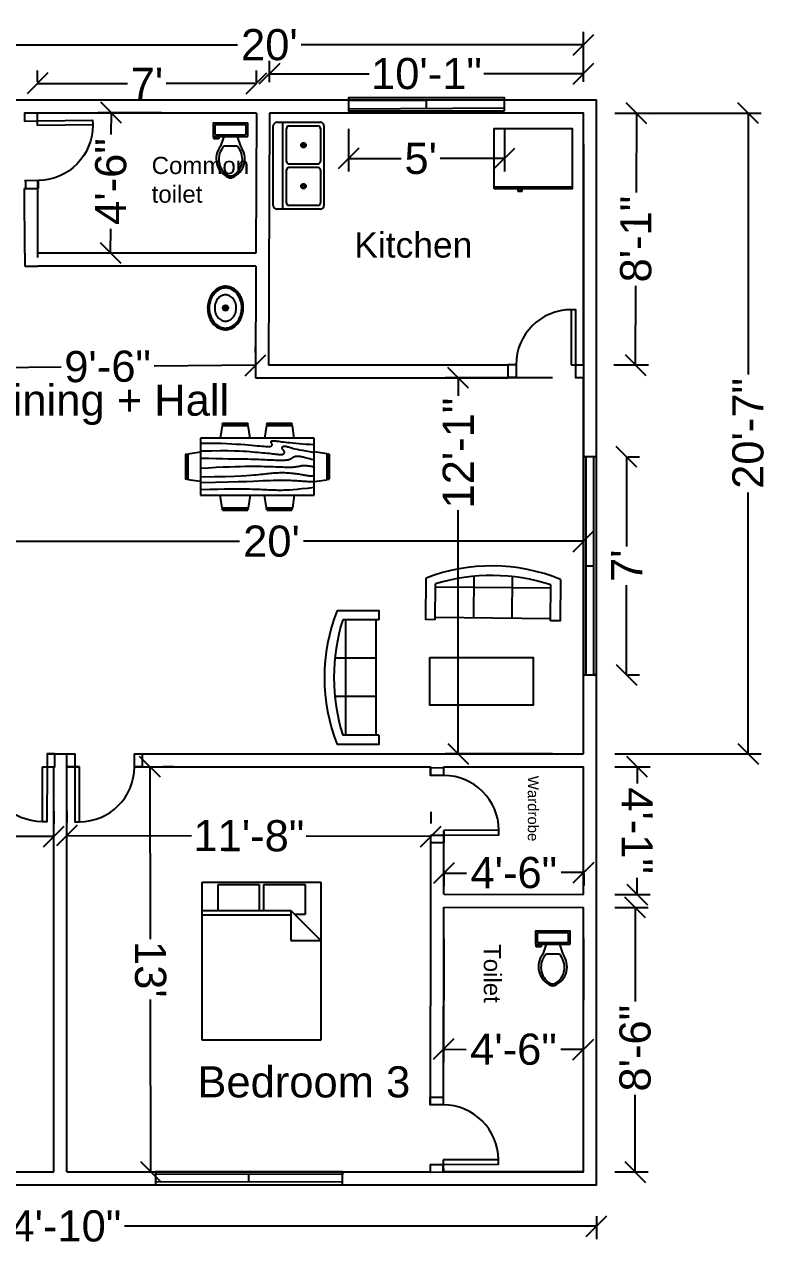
# Model space of a CAD drawing. Header units: feet. Extents: x -2053 to 334, y 11 to 716.
# Drawn here: x -1465 to -1178.4, y 212.5 to 683.4 of the extents above; entities that cross this region are included whole.
import ezdxf

# ---------------------------------------------------------------- set-up
doc = ezdxf.new("R2010")
doc.units = ezdxf.units.FT
doc.header["$MEASUREMENT"] = 0
for name, color, linetype in [('block', 30, 'Continuous'), ('dim', 142, 'Continuous'), ('Door', 52, 'Continuous'), ('switch', 201, 'Continuous'), ('text', 7, 'Continuous'), ('windw', 50, 'Continuous')]:
    doc.layers.add(name, color=color, linetype=linetype)
doc.styles.get("Standard").update_dxf_attribs({"font": 'arial.ttf'})
doc.dimstyles.get("Standard").update_dxf_attribs({"dimtxt": 12, "dimasz": 8, "dimexe": 5, "dimexo": 12, "dimgap": 2, "dimtad": 0, "dimdec": 0, "dimzin": 0, "dimdsep": 46, "dimlunit": 4, "dimtxsty": 'Standard', "dimblk": 'OBLIQUE', "dimcen": 0.09, "dimadec": 0, "dimazin": 0, "dimtfac": 1, "dimtdec": 0, "dimtofl": 0, "dimtmove": 0, "dimatfit": 3, "dimldrblk": 'OBLIQUE', "dimfxl": 1, "dimtolj": 1, "dimtzin": 0, "dimarcsym": 1})

# ---------------------------------------------------------------- blocks, each defined once
blk = doc.blocks.new('w1')
at = {"layer": 'windw'}
for p, q in [((-1.42, -42), (-1.51, 42)), ((1.49, -42), (1.44, 42)), ((-1.46, 0), (1.46, 0)), ((2.53, -42), (1.49, -42))]:
    blk.add_line(p, q, dxfattribs=at)
blk.add_lwpolyline([(-2.47, -42), (2.53, -42), (2.53, 42), (-2.47, 42)], close=True, dxfattribs=at)
blk = doc.blocks.new('w2')
at = {"layer": 'windw'}
for p, q in [((-2.93, -36), (-2.99, 36)), ((-0.1, -36), (0.1, 36)), ((-2.96, 0), (0, 0)), ((-4.01, -36), (-2.93, -36)), ((0.99, -36), (-0.1, -36))]:
    blk.add_line(p, q, dxfattribs=at)
blk.add_lwpolyline([(-4.01, -36), (0.99, -36), (0.99, 36), (-4.01, 36)], close=True, dxfattribs=at)
blk = doc.blocks.new('aw')
at = {"layer": 'windw'}
for p, q in [((-3.15, -30), (-3.44, 30)), ((0.91, 30), (-0.09, 30)), ((-0.09, 30), (0.09, -30)), ((-3.29, 0), (0, 0)), ((-4.09, -30), (-3.15, -30))]:
    blk.add_line(p, q, dxfattribs=at)
blk.add_lwpolyline([(-4.09, -30), (0.91, -30), (0.91, 30), (-4.09, 30)], close=True, dxfattribs=at)
blk = doc.blocks.new('Sink-double - 36 in top')
for p, q in [((-18, -4), (18, -4)), ((-0.75, -18.5), (-0.75, -6.5)), ((0.75, -6.5), (0.75, -18.5))]:
    blk.add_line(p, q)
for points in [[(-16.5, 0), (16.5, 0)], [(-18, -19.5), (-18, -1.5)], [(18, -1.5), (18, -19.5)], [(-16.5, -18.5), (-16.5, -6.5)], [(-15.5, -5.5), (-1.75, -5.5)], [(1.75, -5.5), (15.5, -5.5)], [(16.5, -6.5), (16.5, -18.5)], [(-1.75, -19.5), (-15.5, -19.5)], [(15.5, -19.5), (1.75, -19.5)], [(16.5, -21), (-16.5, -21)]]:
    blk.add_lwpolyline(points)
for centre, radius in [((-8.5, -12.5), 1), ((-8.5, -12.5), 0.5), ((8.5, -12.5), 1), ((8.5, -12.5), 0.5)]:
    blk.add_circle(centre, radius)
for centre, radius, start, end in [((-16.5, -1.5), 1.5, 90, 180), ((16.5, -1.5), 1.5, 0, 90), ((-15.5, -6.5), 1, 90, 180), ((-1.75, -6.5), 1, 0, 90), ((1.75, -6.5), 1, 90, 180), ((15.5, -6.5), 1, 0, 90), ((-16.5, -19.5), 1.5, 180, 270), ((-15.5, -18.5), 1, 180, 270), ((-1.75, -18.5), 1, 270, 0), ((1.75, -18.5), 1, 180, 270), ((15.5, -18.5), 1, 270, 0), ((16.5, -19.5), 1.5, 270, 0)]:
    blk.add_arc(centre, radius, start, end)
blk = doc.blocks.new('Refrigerator-2 door - 36 in top')
for p, q in [((0, -26.999999), (36, -26.999999)), ((11, -27.999999), (11, -28.999999)), ((12, -26.999999), (12, -28.999999)), ((13, -28.999999), (13, -27.999999)), ((11, -28.999999), (13, -28.999999))]:
    blk.add_line(p, q)
blk.add_lwpolyline([(0, -27.999999), (0, 0), (36, 0), (36, -27.999999)], close=True)
blk = doc.blocks.new('Toilet - top')
for p, q in [((9.5, -6), (9.5, -2)), ((-10, -8.5), (-8, -8.5)), ((-10, -9.5), (-10, -8.5)), ((-7, -9.5), (-10, -9.5)), ((-8, -8.5), (-8, -8)), ((-7, -8), (-7, -9.5)), ((-4, -8), (-6, -14)), ((4, -14), (-4, -14)), ((4, -8), (6, -14))]:
    blk.add_line(p, q)
blk.add_lwpolyline([(10.5, -8), (10.5, 0), (-10.5, 0), (-10.5, -8)], close=True)
for points in [[(-9.5, -2), (-9.5, -6)], [(8.5, -1), (-8.5, -1)], [(-8.5, -7), (8.5, -7)]]:
    blk.add_lwpolyline(points)
for centre, radius, start, end in [((-8.62, -1.88), 0.884, 81.8699, 188.1301), ((-8.62, -6.12), 0.884, 171.8699, 278.1301), ((8.62, -1.88), 0.884, 351.8699, 98.1301), ((8.62, -6.12), 0.884, 261.8699, 8.1301), ((3.52, -21.58), 12.17, 141.46911, 247.97143), ((4.2, -21.82), 11.33, 136.36773, 238.94682), ((-3.52, -21.58), 12.17, 292.02843, 38.53071), ((-4.2, -21.82), 11.33, 301.05301, 43.63209), ((0, -27.88), 4, 245.73182, 294.26817), ((0, -29), 4, 254.86053, 285.13947)]:
    blk.add_arc(centre, radius, start, end)
blk = doc.blocks.new('Bed - Queen')
at = {"linetype": 'Continuous'}
for p, q in [((0, -80.00003), (0, 0)), ((0, 0), (59.99999, 0)), ((59.99999, 0), (59.99999, -80.00003)), ((7.99999, -1.2), (28.79998, -1.2)), ((7.99999, -14.4), (7.99999, -1.2)), ((28.79998, -1.2), (28.79998, -14.4)), ((31.19999, -1.2), (51.99999, -1.2)), ((31.19999, -14.4), (31.19999, -1.2)), ((51.99999, -1.2), (51.99999, -16.4)), ((0, -14.4), (44.8, -14.4)), ((44.8, -16.8), (0, -16.8)), ((59.99999, -29.6), (44.8, -14.4)), ((44.8, -14.4), (44.8, -29.6)), ((51.99999, -16.4), (46.79936, -16.4)), ((44.8, -29.6), (59.99999, -29.6)), ((59.99999, -80.00003), (0, -80.00003))]:
    blk.add_line(p, q, dxfattribs=at)
blk = doc.blocks.new('Dining Set - 36 x 72 in.')
at = {"linetype": 'Continuous'}
for p, q in [((-22.2343, 26.00059), (-23.4847, 17.99762)), ((-22.2304, 26), (-5.7608, 26)), ((-22, 27.5), (-22.1562, 26.50042)), ((-5.8416, 26.5), (-22.1534, 26.5)), ((-22, 27.5), (-6, 27.5)), ((-5.8437, 26.49966), (-6, 27.5)), ((-4.5152, 17.99762), (-5.7655, 25.99926)), ((5.7657, 26.00059), (4.5153, 17.99762)), ((5.7696, 26), (22.2392, 26)), ((6, 27.5), (5.8438, 26.50042)), ((22.1584, 26.5), (5.8466, 26.5)), ((6, 27.5), (22, 27.5)), ((22.1563, 26.49966), (22, 27.5)), ((23.4848, 17.99762), (22.2345, 25.99926)), ((36, 18), (-36, 18)), ((-36, 18), (-36, -18)), ((36, -18), (36, 18)), ((-45.5, 8), (-44.5004, 8.15617)), ((-45.5, 8), (-45.5, -8)), ((-44.5, -8.15843), (-44.5, 8.15338)), ((-44.0006, 8.23428), (-35.9976, 9.48474)), ((-44, 8.23041), (-44, -8.23915)), ((44.0006, 8.23428), (35.9976, 9.48474)), ((44, 8.23041), (44, -8.23915)), ((44.5, -8.15843), (44.5, 8.15338)), ((45.5, 8), (44.5005, 8.15617)), ((45.5, 8), (45.5, -8)), ((-44.4997, -8.15631), (-45.5, -8)), ((-35.9976, -9.48476), (-43.9993, -8.2345)), ((35.9976, -9.48476), (43.9993, -8.2345)), ((44.4997, -8.15631), (45.5, -8)), ((-36, -18), (36, -18)), ((-22.2343, -26.0006), (-23.4847, -17.99762)), ((-4.5152, -17.99762), (-5.7655, -25.99928)), ((5.7657, -26.0006), (4.5153, -17.99762)), ((23.4848, -17.99762), (22.2345, -25.99928)), ((-22.2304, -26), (-5.7608, -26)), ((-22, -27.5), (-22.1562, -26.50044)), ((-5.8416, -26.5), (-22.1534, -26.5)), ((-22, -27.5), (-6, -27.5)), ((-5.8437, -26.49967), (-6, -27.5)), ((5.7696, -26), (22.2392, -26)), ((6, -27.5), (5.8438, -26.50044)), ((22.1584, -26.5), (5.8466, -26.5)), ((6, -27.5), (22, -27.5)), ((22.1563, -26.49967), (22, -27.5))]:
    blk.add_line(p, q, dxfattribs=at)
for points in [[(-36, 15), (-31.1772, 14.97754), (-26.8079, 14.91406), (-22.8538, 14.81543), (-19.276, 14.6875), (-16.0362, 14.53613), (-13.0957, 14.36718), (-10.4159, 14.18652), (-7.9583, 14), (-5.6904, 13.81315), (-3.6035, 13.63021), (-1.6954, 13.45508), (0.0365, 13.29166), (1.5945, 13.14388), (2.9811, 13.01562), (4.1988, 12.9108), (5.25, 12.83333), (6.1393, 12.78613), (6.8802, 12.76823), (7.4883, 12.77767), (7.9792, 12.8125), (8.3685, 12.87077), (8.6719, 12.95052), (8.9049, 13.0498), (9.0833, 13.16666), (9.2205, 13.29899), (9.3216, 13.44401), (9.3895, 13.59879), (9.4271, 13.76041), (9.4373, 13.92594), (9.4232, 14.09245), (9.3875, 14.257), (9.3333, 14.41666), (9.2638, 14.56917), (9.1836, 14.71484), (9.0975, 14.85465), (9.0104, 14.98958), (8.9272, 15.1206), (8.8529, 15.2487), (8.7922, 15.37483), (8.75, 15.5), (8.7305, 15.62467), (8.7344, 15.74739), (8.7617, 15.86621), (8.8125, 15.97916), (8.8867, 16.08431), (8.9844, 16.17968), (9.1055, 16.26334), (9.25, 16.33333), (9.4189, 16.38802), (9.6172, 16.42708), (9.8506, 16.45052), (10.125, 16.45833), (10.4463, 16.45052), (10.8203, 16.42708), (11.2529, 16.38802), (11.75, 16.33333), (12.3184, 16.26318), (12.9694, 16.17838), (13.7151, 16.07991), (14.5677, 15.96875), (15.5395, 15.84586), (16.6426, 15.71224), (17.8893, 15.56884), (19.2917, 15.41666), (20.859, 15.25667), (22.5879, 15.08984), (24.4721, 14.91715), (26.5052, 14.73958), (28.6809, 14.5581), (30.9929, 14.3737), (33.4347, 14.18733), (36, 14)], [(-36, 10), (-28.9766, 10.14274), (-23.1725, 10.20442), (-18.4241, 10.19775), (-14.5677, 10.13541), (-11.4399, 10.03011), (-8.877, 9.89453), (-6.7154, 9.74137), (-4.7917, 9.58333), (-2.9698, 9.43082), (-1.2246, 9.28515), (0.4415, 9.14534), (2.026, 9.01041), (3.5266, 8.87939), (4.9408, 8.7513), (6.266, 8.62516), (7.5, 8.5), (8.6411, 8.37549), (9.6914, 8.2539), (10.6538, 8.13818), (11.5312, 8.03125), (12.3267, 7.93603), (13.043, 7.85547), (13.6831, 7.79248), (14.25, 7.75), (14.7471, 7.7303), (15.1797, 7.73307), (15.5537, 7.75732), (15.875, 7.80208), (16.1494, 7.86637), (16.3828, 7.94922), (16.5811, 8.04964), (16.75, 8.16666), (16.8944, 8.29915), (17.0143, 8.44531), (17.1089, 8.60319), (17.1771, 8.77083), (17.218, 8.94629), (17.2305, 9.1276), (17.2137, 9.31282), (17.1667, 9.5), (17.0895, 9.6875), (16.987, 9.875), (16.8649, 10.0625), (16.7292, 10.25), (16.5856, 10.4375), (16.4401, 10.625), (16.2985, 10.8125), (16.1667, 11), (16.05, 11.18733), (15.9518, 11.3737), (15.8752, 11.5581), (15.8229, 11.73958), (15.798, 11.91715), (15.8034, 12.08984), (15.842, 12.25667), (15.9167, 12.41666), (16.0295, 12.56836), (16.1784, 12.70833), (16.3605, 12.83268), (16.5729, 12.9375), (16.8127, 13.01888), (17.0768, 13.07291), (17.3625, 13.0957), (17.6667, 13.08333), (17.9894, 13.03312), (18.3418, 12.94726), (18.7382, 12.82918), (19.1927, 12.68229), (19.7195, 12.51001), (20.3327, 12.31575), (21.0465, 12.10294), (21.875, 11.875), (22.8357, 11.63354), (23.959, 11.37304), (25.2786, 11.08618), (26.8282, 10.76562), (28.6414, 10.40405), (30.752, 9.99414), (33.1936, 9.52856), (36, 9)], [(-36, 5.5), (-30.7157, 5.3348), (-26.069, 5.20963), (-21.9946, 5.11767), (-18.4271, 5.05208), (-15.3009, 5.00602), (-12.5508, 4.97265), (-10.1112, 4.94515), (-7.9167, 4.91666), (-5.909, 4.88167), (-4.0586, 4.83984), (-2.3429, 4.79215), (-0.7396, 4.73958), (0.7739, 4.6831), (2.22, 4.6237), (3.6213, 4.56233), (5, 4.5), (6.373, 4.43782), (7.7344, 4.3776), (9.0723, 4.32129), (10.375, 4.27083), (11.6309, 4.22819), (12.8281, 4.19531), (13.9551, 4.17415), (15, 4.16666), (15.954, 4.17448), (16.819, 4.19791), (17.6001, 4.23698), (18.3021, 4.29166), (18.9299, 4.36198), (19.4883, 4.44791), (19.9823, 4.54948), (20.4167, 4.66666), (20.7969, 4.79899), (21.1302, 4.94401), (21.4245, 5.09879), (21.6875, 5.26041), (21.9271, 5.42594), (22.1511, 5.59245), (22.3672, 5.757), (22.5834, 5.91666), (22.8065, 6.06868), (23.0404, 6.21093), (23.2879, 6.34147), (23.5521, 6.45833), (23.8358, 6.55957), (24.142, 6.64323), (24.4735, 6.70735), (24.8334, 6.75), (25.2235, 6.76969), (25.642, 6.76692), (26.0858, 6.74267), (26.5521, 6.69791), (27.0379, 6.63362), (27.5404, 6.55078), (28.0565, 6.45036), (28.5834, 6.33333), (29.1242, 6.19987), (29.7071, 6.04687), (30.3661, 5.87044), (31.1354, 5.66666), (32.0493, 5.43164), (33.142, 5.16146), (34.4475, 4.85221), (36, 4.5)], [(-36, -1), (-30.7915, -0.6591), (-26.0195, -0.38216), (-21.6519, -0.16284), (-17.6563, 0.00521), (-14.0005, 0.12833), (-10.6523, 0.21289), (-7.5796, 0.26522), (-4.75, 0.29166), (-2.134, 0.29793), (0.2878, 0.28711), (2.5317, 0.26163), (4.6146, 0.22396), (6.5529, 0.17651), (8.3633, 0.12174), (10.0623, 0.06209), (11.6667, 0), (13.1899, -0.06201), (14.6341, -0.1211), (15.9982, -0.17432), (17.2813, -0.21875), (18.4823, -0.25147), (19.6003, -0.26953), (20.6343, -0.27002), (21.5834, -0.25), (22.4481, -0.20768), (23.2357, -0.14584), (23.9549, -0.06836), (24.6146, 0.02083), (25.2235, 0.11784), (25.7904, 0.21875), (26.3241, 0.31966), (26.8334, 0.41666), (27.3265, 0.50618), (27.8099, 0.58593), (28.2894, 0.65397), (28.7709, 0.70833), (29.2601, 0.74707), (29.763, 0.76823), (30.2855, 0.76985), (30.8334, 0.75), (31.4088, 0.70784), (31.9994, 0.64713), (32.589, 0.57275), (33.1615, 0.48958), (33.7008, 0.4025), (34.1908, 0.3164), (34.6153, 0.23616), (34.9584, 0.16666), (35.2099, 0.11165), (35.3848, 0.07031), (35.504, 0.04069), (35.5886, 0.02083), (35.6594, 0.00879), (35.7377, 0.0026), (35.8442, 0.00032), (36, 0)], [(-36, -6.5), (-27.1843, -6.31267), (-20.084, -6.1263), (-14.469, -5.9419), (-10.1094, -5.76042), (-6.7752, -5.58285), (-4.2363, -5.41016), (-2.2629, -5.24333), (-0.625, -5.08334), (0.8708, -4.93099), (2.2715, -4.78646), (3.5872, -4.64974), (4.8281, -4.52084), (6.0046, -4.39974), (7.127, -4.28646), (8.2053, -4.18099), (9.25, -4.08334), (10.2705, -3.99382), (11.2734, -3.91407), (12.2647, -3.84603), (13.25, -3.79167), (14.2354, -3.75293), (15.2266, -3.73177), (16.2295, -3.73015), (17.25, -3.75), (18.2912, -3.79248), (19.3451, -3.85547), (20.4009, -3.93604), (21.4479, -4.03125), (22.4754, -4.13819), (23.4727, -4.25391), (24.4289, -4.37549), (25.3334, -4.5), (26.1785, -4.62492), (26.9694, -4.74935), (27.7145, -4.87281), (28.4219, -4.99479), (29.1, -5.11483), (29.7572, -5.23242), (30.4016, -5.34709), (31.0417, -5.45834), (31.6837, -5.56437), (32.3262, -5.65821), (32.9658, -5.73153), (33.599, -5.77604), (34.2224, -5.78345), (34.8327, -5.74545), (35.4264, -5.65373), (36, -5.5)], [(-36, -10), (-26.4022, -9.81299), (-18.4675, -9.62891), (-11.9839, -9.45069), (-6.7396, -9.28125), (-2.5226, -9.12354), (0.8789, -8.98047), (3.6769, -8.85498), (6.0833, -8.75), (8.2767, -8.66765), (10.3021, -8.60677), (12.1712, -8.56543), (13.8958, -8.54167), (15.4876, -8.53353), (16.9583, -8.53907), (18.3197, -8.55632), (19.5834, -8.58334), (20.7616, -8.61841), (21.8685, -8.66081), (22.9188, -8.71004), (23.9271, -8.76563), (24.9081, -8.82707), (25.8763, -8.89388), (26.8465, -8.96558), (27.8334, -9.04167), (28.8474, -9.12118), (29.8828, -9.20117), (30.93, -9.27824), (31.9792, -9.34896), (33.0205, -9.40991), (34.0443, -9.45768), (35.0407, -9.48885), (36, -9.5)], [(-36, -14.5), (-30.0881, -14.33513), (-25.0332, -14.21224), (-20.7312, -14.12647), (-17.0781, -14.07292), (-13.97, -14.04671), (-11.3027, -14.04297), (-8.9724, -14.05681), (-6.875, -14.08334), (-4.9224, -14.11833), (-3.0905, -14.16016), (-1.3709, -14.20785), (0.2448, -14.26042), (1.7647, -14.3169), (3.1973, -14.3763), (4.5507, -14.43767), (5.8333, -14.5), (7.0554, -14.5621), (8.235, -14.62175), (9.3922, -14.67652), (10.5469, -14.72396), (11.7192, -14.76164), (12.929, -14.78711), (14.1965, -14.79794), (15.5417, -14.79167), (16.9933, -14.76424), (18.6152, -14.70508), (20.4804, -14.60197), (22.6615, -14.44271), (25.2312, -14.21509), (28.2624, -13.9069), (31.8277, -13.50594), (36, -13)]]:
    blk.add_lwpolyline(points, dxfattribs=at)
blk = doc.blocks.new('Sofa - Roundback 7 ft.')
at = {"linetype": 'Continuous'}
for p, q in [((-12.00002, -32.4421), (-12.00003, -6.5971)), ((11.99997, -32.4421), (11.99998, -6.5971)), ((-36.000027, -34), (-36.000027, -11.4696)), ((-35.999844, -13.3819), (35.9998, -13.3819)), ((35.99998, -34), (35.99998, -11.4696)), ((-36.000027, -32.4421), (35.99998, -32.4421))]:
    blk.add_line(p, q, dxfattribs=at)
for points in [[(-36.000027, -34), (-42.000027, -34), (-42.000027, -8)], [(41.99998, -8), (41.99998, -34), (35.99998, -34)]]:
    blk.add_lwpolyline(points, dxfattribs=at)
for centre, radius, start, end in [((0, -114.25), 114.25, 68.43141, 111.5686), ((-0.00001, -127.1968), 121.1968, 72.72033, 107.2797)]:
    blk.add_arc(centre, radius, start, end, dxfattribs=at)
blk = doc.blocks.new('dd')
at = {"layer": 'Door'}
blk.add_lwpolyline([(-3, -9.91), (0, -9.91), (0, 26.09), (-3, 26.09)], close=True, dxfattribs=at)
blk.add_arc((-3, -9.91), 36, 90, 179.88595, dxfattribs=at)
blk = doc.blocks.new('ddd')
at = {"layer": 'Door'}
for points in [[(-24.22, -0.04), (-21.22, -0.04), (-21.22, 4.96), (-24.22, 4.96)], [(1.77, 0), (4.77, 0), (4.77, 5), (1.77, 5)]]:
    blk.add_lwpolyline(points, close=True, dxfattribs=at)
at = {"layer": 'Door', "xscale": -0.5894128749361761, "yscale": 0.5894128749361761, "zscale": 0.5894128749361761, "rotation": 180}
blk.add_blockref('dd', (1.77, -5.84), dxfattribs=at)
blk = doc.blocks.new('_Oblique')
at = {"color": 0, "linetype": 'ByBlock', "lineweight": -2}
blk.add_line((-0.5, -0.5), (0.5, 0.5), dxfattribs=at)
blk = doc.blocks.new('*D32')
at = {"layer": 'Defpoints', "color": 0, "transparency": 16777216}
for p in [(-1662.66, 236.23), (-1244.66, 236.23), (-1244.66, 220.36)]:
    blk.add_point(p, dxfattribs=at)
at = {"layer": 'text', "color": 0, "lineweight": -2, "transparency": 16777216}
for p, q in [((-1662.66, 224.23), (-1662.66, 215.36)), ((-1244.66, 224.23), (-1244.66, 215.36)), ((-1662.66, 220.36), (-1480.98, 220.36)), ((-1244.66, 220.36), (-1426.44, 220.36))]:
    blk.add_line(p, q, dxfattribs=at)
at = {"layer": 'text', "color": 0, "lineweight": -2, "transparency": 16777216, "xscale": 8, "yscale": 8, "zscale": 8, "rotation": 180}
blk.add_blockref('_Oblique', (-1662.66, 220.36), dxfattribs=at)
at = {"layer": 'text', "color": 0, "lineweight": -2, "transparency": 16777216, "xscale": 8, "yscale": 8, "zscale": 8}
blk.add_blockref('_Oblique', (-1244.66, 220.36), dxfattribs=at)
at = {"layer": 'text', "color": 0, "transparency": 16777216, "insert": (-1453.71, 220.36), "char_height": 12, "attachment_point": 5}
blk.add_mtext('\\A1;34\'-10"', dxfattribs=at)
blk = doc.blocks.new('*D35')
at = {"layer": 'Defpoints', "color": 0, "transparency": 16777216}
for p in [(-1303.5, 343.23), (-1249.66, 343.15), (-1249.73, 288.42)]:
    blk.add_point(p, dxfattribs=at)
at = {"layer": 'text', "color": 0, "lineweight": -2, "transparency": 16777216}
for p, q in [((-1303.52, 331.23), (-1303.58, 283.5)), ((-1249.67, 331.15), (-1249.74, 283.42)), ((-1303.58, 288.5), (-1294.84, 288.48)), ((-1249.73, 288.42), (-1258.46, 288.44))]:
    blk.add_line(p, q, dxfattribs=at)
at = {"layer": 'text', "color": 0, "lineweight": -2, "transparency": 16777216, "xscale": 8, "yscale": 8, "zscale": 8}
for p, rotation in [((-1303.58, 288.5), 179.9224594175679), ((-1249.73, 288.42), 359.9224594175678)]:
    blk.add_blockref('_Oblique', p, dxfattribs=dict(at, rotation=rotation))
at = {"layer": 'text', "color": 0, "transparency": 16777216, "insert": (-1276.65, 288.46), "char_height": 12, "attachment_point": 5, "rotation": 359.9225}
blk.add_mtext('\\A1;4\'-6"', dxfattribs=at)
blk = doc.blocks.new('*D36')
at = {"layer": 'Defpoints', "color": 0, "transparency": 16777216}
for p in [(-1431.63, 649.42), (-1375.66, 649.23), (-1375.84, 595.23)]:
    blk.add_point(p, dxfattribs=at)
at = {"layer": 'text', "color": 0, "lineweight": -2, "transparency": 16777216}
for p, q in [((-1387.66, 649.27), (-1436.63, 649.44)), ((-1431.63, 649.42), (-1431.66, 641.05)), ((-1431.82, 595.42), (-1431.78, 604.67)), ((-1387.84, 595.27), (-1436.81, 595.44))]:
    blk.add_line(p, q, dxfattribs=at)
at = {"layer": 'text', "color": 0, "lineweight": -2, "transparency": 16777216, "xscale": 8, "yscale": 8, "zscale": 8}
for p, rotation in [((-1431.63, 649.42), 89.8006041585394), ((-1431.82, 595.42), 269.8006041585394)]:
    blk.add_blockref('_Oblique', p, dxfattribs=dict(at, rotation=rotation))
at = {"layer": 'text', "color": 0, "transparency": 16777216, "insert": (-1431.72, 622.86), "char_height": 12, "attachment_point": 5, "rotation": 89.8006}
blk.add_mtext('\\A1;4\'-6"', dxfattribs=at)
blk = doc.blocks.new('*D39')
at = {"layer": 'Defpoints', "color": 0, "transparency": 16777216}
for p in [(-1249.66, 343.15), (-1249.66, 241.23), (-1229.76, 241.23)]:
    blk.add_point(p, dxfattribs=at)
at = {"layer": 'text', "color": 0, "lineweight": -2, "transparency": 16777216}
for p, q in [((-1237.66, 343.15), (-1224.76, 343.15)), ((-1229.76, 343.15), (-1229.76, 306.87)), ((-1229.76, 241.23), (-1229.76, 270.95)), ((-1237.66, 241.23), (-1224.76, 241.23))]:
    blk.add_line(p, q, dxfattribs=at)
at = {"layer": 'text', "color": 0, "lineweight": -2, "transparency": 16777216, "xscale": 8, "yscale": 8, "zscale": 8}
for p, rotation in [((-1229.76, 343.15), 90), ((-1229.76, 241.23), 270)]:
    blk.add_blockref('_Oblique', p, dxfattribs=dict(at, rotation=rotation))
at = {"layer": 'text', "color": 0, "transparency": 16777216, "insert": (-1229.76, 288.91), "char_height": 12, "attachment_point": 5, "rotation": 90}
blk.add_mtext('\\A1;8\'-6"', dxfattribs=at)
blk = doc.blocks.new('*D40')
at = {"layer": 'Defpoints', "color": 0, "transparency": 16777216}
for p in [(-1598.17, 368.4), (-1453.66, 368.3), (-1453.65, 370.48)]:
    blk.add_point(p, dxfattribs=at)
at = {"layer": 'text', "color": 0, "lineweight": -2, "transparency": 16777216}
for p, q in [((-1598.16, 380.4), (-1598.16, 375.58)), ((-1453.65, 380.3), (-1453.65, 375.48)), ((-1598.17, 370.58), (-1547.96, 370.54)), ((-1453.65, 370.48), (-1503.86, 370.51))]:
    blk.add_line(p, q, dxfattribs=at)
at = {"layer": 'text', "color": 0, "lineweight": -2, "transparency": 16777216, "xscale": 8, "yscale": 8, "zscale": 8}
for p, rotation in [((-1598.17, 370.58), 179.9594377655644), ((-1453.65, 370.48), 359.9594377655644)]:
    blk.add_blockref('_Oblique', p, dxfattribs=dict(at, rotation=rotation))
at = {"layer": 'text', "color": 0, "transparency": 16777216, "insert": (-1525.91, 370.53), "char_height": 12, "attachment_point": 5, "rotation": 359.9594}
blk.add_mtext('\\A1;12\'-1"', dxfattribs=at)
blk = doc.blocks.new('*D41')
at = {"layer": 'Defpoints', "color": 0, "transparency": 16777216}
for p in [(-1448.66, 368.38), (-1448.65, 370.91), (-1308.5, 368.01)]:
    blk.add_point(p, dxfattribs=at)
at = {"layer": 'text', "color": 0, "lineweight": -2, "transparency": 16777216}
for p, q in [((-1448.62, 380.38), (-1448.64, 375.91)), ((-1308.47, 380.01), (-1308.48, 375.54)), ((-1448.65, 370.91), (-1400.62, 370.79)), ((-1308.5, 370.54), (-1356.53, 370.67))]:
    blk.add_line(p, q, dxfattribs=at)
at = {"layer": 'text', "color": 0, "lineweight": -2, "transparency": 16777216, "xscale": 8, "yscale": 8, "zscale": 8}
for p, rotation in [((-1448.65, 370.91), 179.8502155124292), ((-1308.5, 370.54), 359.8502155124292)]:
    blk.add_blockref('_Oblique', p, dxfattribs=dict(at, rotation=rotation))
at = {"layer": 'text', "color": 0, "transparency": 16777216, "insert": (-1378.57, 370.73), "char_height": 12, "attachment_point": 5, "rotation": 359.8502}
blk.add_mtext('\\A1;11\'-8"', dxfattribs=at)
blk = doc.blocks.new('*D43')
at = {"layer": 'Defpoints', "color": 0, "transparency": 16777216}
for p in [(-1419.63, 397.37), (-1419.32, 241.23), (-1416.34, 241.23)]:
    blk.add_point(p, dxfattribs=at)
at = {"layer": 'text', "color": 0, "lineweight": -2, "transparency": 16777216}
for p, q in [((-1416.65, 397.38), (-1416.52, 330.92)), ((-1407.63, 397.4), (-1411.65, 397.39)), ((-1416.34, 241.23), (-1416.47, 307.69)), ((-1407.32, 241.25), (-1411.34, 241.24))]:
    blk.add_line(p, q, dxfattribs=at)
at = {"layer": 'text', "color": 0, "lineweight": -2, "transparency": 16777216, "xscale": 8, "yscale": 8, "zscale": 8}
for p, rotation in [((-1416.65, 397.38), 90.11449350308678), ((-1416.34, 241.23), 270.1144935030867)]:
    blk.add_blockref('_Oblique', p, dxfattribs=dict(at, rotation=rotation))
at = {"layer": 'text', "color": 0, "transparency": 16777216, "insert": (-1416.49, 319.31), "char_height": 12, "attachment_point": 5, "rotation": 270.1145}
blk.add_mtext("\\A1;13'", dxfattribs=at)
blk = doc.blocks.new('*D44')
at = {"layer": 'Defpoints', "color": 0, "transparency": 16777216}
for p in [(-1249.66, 397.38), (-1229.04, 397.38), (-1249.65, 348.15)]:
    blk.add_point(p, dxfattribs=at)
at = {"layer": 'text', "color": 0, "lineweight": -2, "transparency": 16777216}
for p, q in [((-1237.66, 397.38), (-1224.04, 397.38)), ((-1229.04, 397.38), (-1229.04, 390.96)), ((-1229.03, 348.16), (-1229.03, 354.58)), ((-1237.65, 348.15), (-1224.03, 348.16))]:
    blk.add_line(p, q, dxfattribs=at)
at = {"layer": 'text', "color": 0, "lineweight": -2, "transparency": 16777216, "xscale": 8, "yscale": 8, "zscale": 8}
for p, rotation in [((-1229.04, 397.38), 90.00787613231697), ((-1229.03, 348.16), 270.007876132317)]:
    blk.add_blockref('_Oblique', p, dxfattribs=dict(at, rotation=rotation))
at = {"layer": 'text', "color": 0, "transparency": 16777216, "insert": (-1229.03, 372.77), "char_height": 12, "attachment_point": 5, "rotation": 270.0079}
blk.add_mtext('\\A1;4\'-1"', dxfattribs=at)
blk = doc.blocks.new('*D45')
at = {"layer": 'Defpoints', "color": 0, "transparency": 16777216}
for p in [(-1303.48, 368.03), (-1249.66, 368.27), (-1249.61, 356.61)]:
    blk.add_point(p, dxfattribs=at)
at = {"layer": 'text', "color": 0, "lineweight": -2, "transparency": 16777216}
for p, q in [((-1303.43, 356.38), (-1294.71, 356.42)), ((-1303.43, 356.03), (-1303.41, 351.38)), ((-1249.61, 356.61), (-1258.33, 356.58)), ((-1249.6, 356.27), (-1249.58, 351.61))]:
    blk.add_line(p, q, dxfattribs=at)
at = {"layer": 'text', "color": 0, "lineweight": -2, "transparency": 16777216, "xscale": 8, "yscale": 8, "zscale": 8}
for p, rotation in [((-1303.43, 356.38), 180.2510182046127), ((-1249.61, 356.61), 0.251018204612769)]:
    blk.add_blockref('_Oblique', p, dxfattribs=dict(at, rotation=rotation))
at = {"layer": 'text', "color": 0, "transparency": 16777216, "insert": (-1276.52, 356.5), "char_height": 12, "attachment_point": 5, "rotation": 0.251}
blk.add_mtext('\\A1;4\'-6"', dxfattribs=at)
blk = doc.blocks.new('*D48')
at = {"layer": 'Defpoints', "color": 0, "transparency": 16777216}
for p in [(-1375.66, 660.7), (-1459.99, 649.23), (-1375.66, 649.23)]:
    blk.add_point(p, dxfattribs=at)
at = {"layer": 'text', "color": 0, "lineweight": -2, "transparency": 16777216}
for p, q in [((-1459.99, 661.23), (-1459.99, 665.7)), ((-1375.66, 661.23), (-1375.66, 665.7)), ((-1459.99, 660.7), (-1425.3, 660.7)), ((-1375.66, 660.7), (-1410.35, 660.7))]:
    blk.add_line(p, q, dxfattribs=at)
at = {"layer": 'text', "color": 0, "lineweight": -2, "transparency": 16777216, "xscale": 8, "yscale": 8, "zscale": 8, "rotation": 180}
blk.add_blockref('_Oblique', (-1459.99, 660.7), dxfattribs=at)
at = {"layer": 'text', "color": 0, "lineweight": -2, "transparency": 16777216, "xscale": 8, "yscale": 8, "zscale": 8}
blk.add_blockref('_Oblique', (-1375.66, 660.7), dxfattribs=at)
at = {"layer": 'text', "color": 0, "transparency": 16777216, "insert": (-1417.82, 660.7), "char_height": 12, "attachment_point": 5}
blk.add_mtext("\\A1;7'", dxfattribs=at)
blk = doc.blocks.new('*D49')
at = {"layer": 'Defpoints', "color": 0, "transparency": 16777216}
for p in [(-1249.66, 664.42), (-1370.66, 649.21), (-1249.66, 649.23)]:
    blk.add_point(p, dxfattribs=at)
at = {"layer": 'text', "color": 0, "lineweight": -2, "transparency": 16777216}
for p, q in [((-1370.66, 661.21), (-1370.66, 669.4)), ((-1249.66, 661.23), (-1249.66, 669.42)), ((-1370.66, 664.4), (-1332.2, 664.41)), ((-1249.66, 664.42), (-1288.11, 664.41))]:
    blk.add_line(p, q, dxfattribs=at)
at = {"layer": 'text', "color": 0, "lineweight": -2, "transparency": 16777216, "xscale": 8, "yscale": 8, "zscale": 8}
for p, rotation in [((-1370.66, 664.4), 180.0080867691584), ((-1249.66, 664.42), 0.008086769158437809)]:
    blk.add_blockref('_Oblique', p, dxfattribs=dict(at, rotation=rotation))
at = {"layer": 'text', "color": 0, "transparency": 16777216, "insert": (-1310.16, 664.41), "char_height": 12, "attachment_point": 5, "rotation": 0.0081}
blk.add_mtext('\\A1;10\'-1"', dxfattribs=at)
blk = doc.blocks.new('*D50')
at = {"layer": 'Defpoints', "color": 0, "transparency": 16777216}
for p in [(-1249.66, 649.23), (-1249.99, 552.27), (-1229.61, 552.2)]:
    blk.add_point(p, dxfattribs=at)
at = {"layer": 'text', "color": 0, "lineweight": -2, "transparency": 16777216}
for p, q in [((-1237.66, 649.19), (-1224.28, 649.14)), ((-1229.28, 649.16), (-1229.39, 618.63)), ((-1229.61, 552.2), (-1229.51, 582.72)), ((-1237.99, 552.22), (-1224.61, 552.18))]:
    blk.add_line(p, q, dxfattribs=at)
at = {"layer": 'text', "color": 0, "lineweight": -2, "transparency": 16777216, "xscale": 8, "yscale": 8, "zscale": 8}
for p, rotation in [((-1229.28, 649.16), 89.80488541686472), ((-1229.61, 552.2), 269.8048854168647)]:
    blk.add_blockref('_Oblique', p, dxfattribs=dict(at, rotation=rotation))
at = {"layer": 'text', "color": 0, "transparency": 16777216, "insert": (-1229.45, 600.68), "char_height": 12, "attachment_point": 5, "rotation": 89.8049}
blk.add_mtext('\\A1;8\'-1"', dxfattribs=at)
blk = doc.blocks.new('*D51')
at = {"layer": 'Defpoints', "color": 0, "transparency": 16777216}
for p in [(-1490.03, 649.23), (-1249.66, 649.23), (-1490.03, 484.23)]:
    blk.add_point(p, dxfattribs=at)
at = {"layer": 'text', "color": 0, "lineweight": -2, "transparency": 16777216}
for p, q in [((-1490.03, 637.23), (-1490.03, 479.23)), ((-1249.66, 637.23), (-1249.66, 479.23)), ((-1490.03, 484.23), (-1382.13, 484.23)), ((-1249.66, 484.23), (-1357.56, 484.23))]:
    blk.add_line(p, q, dxfattribs=at)
at = {"layer": 'text', "color": 0, "lineweight": -2, "transparency": 16777216, "xscale": 8, "yscale": 8, "zscale": 8, "rotation": 180}
blk.add_blockref('_Oblique', (-1490.03, 484.23), dxfattribs=at)
at = {"layer": 'text', "color": 0, "lineweight": -2, "transparency": 16777216, "xscale": 8, "yscale": 8, "zscale": 8}
blk.add_blockref('_Oblique', (-1249.66, 484.23), dxfattribs=at)
at = {"layer": 'text', "color": 0, "transparency": 16777216, "insert": (-1369.84, 484.23), "char_height": 12, "attachment_point": 5}
blk.add_mtext("\\A1;20'", dxfattribs=at)
blk = doc.blocks.new('*D52')
at = {"layer": 'Defpoints', "color": 0, "transparency": 16777216}
for p in [(-1249.66, 547.27), (-1297.91, 402.38), (-1249.66, 402.38)]:
    blk.add_point(p, dxfattribs=at)
at = {"layer": 'text', "color": 0, "lineweight": -2, "transparency": 16777216}
for p, q in [((-1261.66, 547.27), (-1302.91, 547.27)), ((-1297.91, 547.27), (-1297.91, 540.27)), ((-1297.91, 402.38), (-1297.91, 496.18)), ((-1261.66, 402.38), (-1302.91, 402.38))]:
    blk.add_line(p, q, dxfattribs=at)
at = {"layer": 'text', "color": 0, "lineweight": -2, "transparency": 16777216, "xscale": 8, "yscale": 8, "zscale": 8}
for p, rotation in [((-1297.91, 547.27), 90), ((-1297.91, 402.38), 270)]:
    blk.add_blockref('_Oblique', p, dxfattribs=dict(at, rotation=rotation))
at = {"layer": 'text', "color": 0, "transparency": 16777216, "insert": (-1297.91, 518.22), "char_height": 12, "attachment_point": 5, "rotation": 90}
blk.add_mtext('\\A1;12\'-1"', dxfattribs=at)
blk = doc.blocks.new('*D53')
at = {"layer": 'Defpoints', "color": 0, "transparency": 16777216}
for p in [(-1489.86, 551.11), (-1489.82, 546.29), (-1376, 547.23)]:
    blk.add_point(p, dxfattribs=at)
at = {"layer": 'text', "color": 0, "lineweight": -2, "transparency": 16777216}
for p, q in [((-1489.91, 558.29), (-1489.9, 556.11)), ((-1376.1, 559.23), (-1376.09, 557.05)), ((-1489.86, 551.11), (-1450.9, 551.43)), ((-1376.04, 552.05), (-1415, 551.73))]:
    blk.add_line(p, q, dxfattribs=at)
at = {"layer": 'text', "color": 0, "lineweight": -2, "transparency": 16777216, "xscale": 8, "yscale": 8, "zscale": 8}
for p, rotation in [((-1376.04, 552.05), 0.4732576311516735), ((-1489.86, 551.11), 180.4732576311517)]:
    blk.add_blockref('_Oblique', p, dxfattribs=dict(at, rotation=rotation))
at = {"layer": 'text', "color": 0, "transparency": 16777216, "insert": (-1432.95, 551.58), "char_height": 12, "attachment_point": 5, "rotation": 0.4733}
blk.add_mtext('\\A1;9\'-6"', dxfattribs=at)
blk = doc.blocks.new('*D54')
at = {"layer": 'Defpoints', "color": 0, "transparency": 16777216}
for p in [(-1249.66, 675.53), (-1490.03, 649.23), (-1249.66, 649.23)]:
    blk.add_point(p, dxfattribs=at)
at = {"layer": 'text', "color": 0, "lineweight": -2, "transparency": 16777216}
for p, q in [((-1490.03, 661.23), (-1490.03, 680.53)), ((-1249.66, 661.23), (-1249.66, 680.53)), ((-1490.03, 675.53), (-1382.95, 675.53)), ((-1249.66, 675.53), (-1358.37, 675.53))]:
    blk.add_line(p, q, dxfattribs=at)
at = {"layer": 'text', "color": 0, "lineweight": -2, "transparency": 16777216, "xscale": 8, "yscale": 8, "zscale": 8, "rotation": 180}
blk.add_blockref('_Oblique', (-1490.03, 675.53), dxfattribs=at)
at = {"layer": 'text', "color": 0, "lineweight": -2, "transparency": 16777216, "xscale": 8, "yscale": 8, "zscale": 8}
blk.add_blockref('_Oblique', (-1249.66, 675.53), dxfattribs=at)
at = {"layer": 'text', "color": 0, "transparency": 16777216, "insert": (-1370.66, 675.53), "char_height": 12, "attachment_point": 5}
blk.add_mtext("\\A1;20'", dxfattribs=at)
blk = doc.blocks.new('*D55')
at = {"layer": 'Defpoints', "color": 0, "transparency": 16777216}
for p in [(-1249.66, 649.23), (-1186.28, 649.23), (-1249.66, 402.38)]:
    blk.add_point(p, dxfattribs=at)
at = {"layer": 'text', "color": 0, "lineweight": -2, "transparency": 16777216}
for p, q in [((-1237.66, 649.23), (-1181.28, 649.23)), ((-1186.28, 649.23), (-1186.28, 548.52)), ((-1186.28, 402.38), (-1186.28, 503.09)), ((-1237.66, 402.38), (-1181.28, 402.38))]:
    blk.add_line(p, q, dxfattribs=at)
at = {"layer": 'text', "color": 0, "lineweight": -2, "transparency": 16777216, "xscale": 8, "yscale": 8, "zscale": 8}
for p, rotation in [((-1186.28, 649.23), 90), ((-1186.28, 402.38), 270)]:
    blk.add_blockref('_Oblique', p, dxfattribs=dict(at, rotation=rotation))
at = {"layer": 'text', "color": 0, "transparency": 16777216, "insert": (-1186.28, 525.8), "char_height": 12, "attachment_point": 5, "rotation": 90}
blk.add_mtext('\\A1;20\'-7"', dxfattribs=at)
blk = doc.blocks.new('Sink - Oval top')
for p, q in [((-1, 0), (1, 0)), ((0, 1), (0, -1))]:
    blk.add_line(p, q)
at = {"linetype": 'Continuous'}
for points in [[(-12.23, 0.39, 0.117634), (-11.46, -3.36, 0.104469), (-8.88, -6.8, 0.090016), (-5.08, -9.07, 0.08192), (-0.32, -10.02, 0.08192), (4.49, -9.38, 0.090016), (8.42, -7.36, 0.104469), (11.22, -4.09, 0.117634), (12.23, -0.39, 0.117634), (11.46, 3.36, 0.104469), (8.88, 6.8, 0.090016), (5.08, 9.07, 0.08192), (0.32, 10.02, 0.08192), (-4.49, 9.38, 0.090016), (-8.42, 7.36, 0.104469), (-11.22, 4.09, 0.117634)], [(-11.29, 0.16, 0.118622), (-10.52, -3.25, 0.104678), (-8.07, -6.36, 0.089562), (-4.54, -8.37, 0.081185), (-0.13, -9.15, 0.081185), (4.3, -8.49, 0.089562), (7.89, -6.58, 0.104678), (10.42, -3.55, 0.118622), (11.29, -0.16, 0.118622), (10.52, 3.25, 0.104678), (8.07, 6.36, 0.089562), (4.54, 8.37, 0.081185), (0.13, 9.15, 0.081185), (-4.3, 8.49, 0.089562), (-7.89, 6.58, 0.104678), (-10.42, 3.55, 0.118622)], [(-7.42, 0.08, 0.118283), (-6.91, -2.17, 0.104607), (-5.29, -4.21, 0.089718), (-2.97, -5.53, 0.081436), (-0.07, -6.04, 0.081436), (2.84, -5.59, 0.089718), (5.2, -4.33, 0.104607), (6.86, -2.32, 0.118283), (7.42, -0.08, 0.118283), (6.91, 2.17, 0.104607), (5.29, 4.21, 0.089718), (2.97, 5.53, 0.081436), (0.07, 6.04, 0.081436), (-2.84, 5.59, 0.089718), (-5.2, 4.33, 0.104607), (-6.86, 2.32, 0.118283)]]:
    blk.add_lwpolyline(points, format="xyb", close=True, dxfattribs=at)
for radius in [1.5, 1]:
    blk.add_circle((0, 0), radius)
blk = doc.blocks.new('*D68')
at = {"layer": 'Defpoints', "color": 0, "transparency": 16777216}
for p in [(-1244.66, 516.82), (-1244.66, 432.82), (-1233.07, 432.82)]:
    blk.add_point(p, dxfattribs=at)
at = {"layer": 'switch', "color": 0, "lineweight": -2, "transparency": 16777216}
for p, q in [((-1233.07, 516.82), (-1233.07, 482.29)), ((-1232.66, 516.82), (-1228.07, 516.82)), ((-1233.07, 432.82), (-1233.07, 467.35)), ((-1232.66, 432.82), (-1228.07, 432.82))]:
    blk.add_line(p, q, dxfattribs=at)
at = {"layer": 'switch', "color": 0, "lineweight": -2, "transparency": 16777216, "xscale": 8, "yscale": 8, "zscale": 8}
for p, rotation in [((-1233.07, 516.82), 90), ((-1233.07, 432.82), 270)]:
    blk.add_blockref('_Oblique', p, dxfattribs=dict(at, rotation=rotation))
at = {"layer": 'switch', "color": 0, "transparency": 16777216, "insert": (-1233.07, 474.82), "char_height": 12, "attachment_point": 5, "rotation": 90}
blk.add_mtext("\\A1;7'", dxfattribs=at)
blk = doc.blocks.new('*D69')
at = {"layer": 'Defpoints', "color": 0, "transparency": 16777216}
for p in [(-1340.16, 655.14), (-1280.16, 655.14), (-1340.16, 631.7)]:
    blk.add_point(p, dxfattribs=at)
at = {"layer": 'switch', "color": 0, "lineweight": -2, "transparency": 16777216}
for p, q in [((-1340.16, 643.14), (-1340.16, 626.7)), ((-1280.16, 643.14), (-1280.16, 626.7)), ((-1340.16, 631.7), (-1319.9, 631.7)), ((-1280.16, 631.7), (-1304.86, 631.7))]:
    blk.add_line(p, q, dxfattribs=at)
at = {"layer": 'switch', "color": 0, "lineweight": -2, "transparency": 16777216, "xscale": 8, "yscale": 8, "zscale": 8, "rotation": 180}
blk.add_blockref('_Oblique', (-1340.16, 631.7), dxfattribs=at)
at = {"layer": 'switch', "color": 0, "lineweight": -2, "transparency": 16777216, "xscale": 8, "yscale": 8, "zscale": 8}
blk.add_blockref('_Oblique', (-1280.16, 631.7), dxfattribs=at)
at = {"layer": 'switch', "color": 0, "transparency": 16777216, "insert": (-1312.38, 631.7), "char_height": 12, "attachment_point": 5}
blk.add_mtext("\\A1;5'", dxfattribs=at)

msp = doc.modelspace()

# ---------------------------------------------------------------- linework, layer by layer
at = {"layer": 'block'}
msp.add_lwpolyline([(-1308.84, 439.45), (-1269.07, 439.45), (-1269.07, 421.11), (-1308.84, 421.11)], close=True, dxfattribs=at)
at = {"layer": 'dim'}
for p, q in [((-1459.96, 646.23), (-1459.97, 647.51)), ((-1375.66, 649.23), (-1375.84, 595.23)), ((-1370.66, 649.21), (-1370.99, 552.23)), ((-1249.66, 649.23), (-1370.66, 649.23)), ((-1370.66, 649.21), (-1370.66, 649.23)), ((-1459.82, 593.6), (-1459.9, 623.24)), ((-1464.84, 595.3), (-1464.91, 620.17)), ((-1464.84, 595.3), (-1464.83, 590.31)), ((-1375.84, 595.23), (-1459.84, 595.31)), ((-1464.83, 590.31), (-1459.85, 590.31)), ((-1375.85, 590.23), (-1459.85, 590.31)), ((-1375.86, 590.23), (-1376, 547.23)), ((-1376.01, 552.23), (-1375.99, 552.23)), ((-1370.99, 552.23), (-1278.64, 552.26)), ((-1252.66, 552.26), (-1249.99, 552.27)), ((-1249.99, 552.27), (-1249.66, 552.27)), ((-1376, 547.23), (-1278.64, 547.26)), ((-1371, 547.23), (-1371, 547.21)), ((-1249.98, 547.27), (-1249.66, 547.27)), ((-1456.28, 402.38), (-1445.63, 402.38)), ((-1422.64, 402.38), (-1249.66, 402.38)), ((-1458.06, 397.38), (-1453.66, 397.38)), ((-1453.66, 241.23), (-1453.66, 397.38)), ((-1448.66, 241.23), (-1448.66, 397.38)), ((-1448.66, 397.38), (-1443.85, 397.38)), ((-1422.63, 397.38), (-1308.5, 397.38)), ((-1308.5, 394), (-1308.5, 397.38)), ((-1303.5, 397.38), (-1249.66, 397.38)), ((-1303.5, 394.02), (-1303.5, 397.38)), ((-1303.5, 348.23), (-1303.5, 372.8)), ((-1308.5, 343.23), (-1308.5, 371.01)), ((-1303.5, 348.23), (-1249.65, 348.15)), ((-1303.5, 348.23), (-1303.5, 348.23)), ((-1308.62, 267.06), (-1308.5, 343.23)), ((-1303.62, 267.08), (-1303.5, 343.23)), ((-1303.5, 343.23), (-1249.66, 343.15)), ((-1303.66, 241.23), (-1303.65, 245.86)), ((-1308.66, 241.23), (-1308.65, 244.07)), ((-1308.66, 241.23), (-1308.66, 241.23)), ((-1249.66, 241.23), (-1303.66, 241.23))]:
    msp.add_line(p, q, dxfattribs=at)
msp.add_lwpolyline([(-1662.66, 236.23), (-1244.66, 236.23), (-1244.66, 654.23), (-1662.66, 654.23)], close=True, dxfattribs=at)
for points in [[(-1375.66, 649.23), (-1459.99, 649.23)], [(-1249.66, 552.27), (-1249.66, 649.23), (-1370.66, 649.23)], [(-1249.66, 402.38), (-1249.66, 547.27)], [(-1249.66, 348.15), (-1249.66, 397.38)], [(-1303.66, 241.23), (-1249.66, 241.23), (-1249.66, 343.15)], [(-1598.66, 241.23), (-1453.66, 241.23)], [(-1448.66, 241.23), (-1308.66, 241.23)]]:
    msp.add_lwpolyline(points, dxfattribs=at)
at = {"layer": 'Door'}
for p, q in [((-1464.61, 623.18), (-1464.92, 623.18)), ((-1464.57, 620.18), (-1464.91, 620.17)), ((-1278.64, 547.31), (-1278.64, 547.26)), ((-1275.64, 547.31), (-1275.64, 547.26)), ((-1448.63, 402.37), (-1448.63, 402.38)), ((-1445.63, 402.38), (-1445.63, 402.38)), ((-1422.64, 402.37), (-1422.64, 402.38)), ((-1419.64, 402.37), (-1419.64, 402.38)), ((-1308.49, 371.01), (-1308.5, 371.01)), ((-1308.48, 368.01), (-1308.5, 368.01))]:
    msp.add_line(p, q, dxfattribs=at)

# ---------------------------------------------------------------- block references
at = {"layer": 'block'}
for name, p, xscale, yscale, zscale in [('Toilet - top', (-1385.62, 645.38), 0.6382394315962301, 0.6382394315962301, 0.6382394315962301), ('Refrigerator-2 door - 36 in top', (-1284.07, 643.33), 0.8324249794888604, 0.8324249794888604, 0.8324249794888604), ('Dining Set - 36 x 72 in.', (-1375.33, 512.99), 0.6080411935220418, 0.6080411935220418, 0.6080411935220418), ('Bed - Queen', (-1396.54, 352.94), 0.7621834914017994, 0.7621834914017994, 0.7621834914017994), ('Toilet - top', (-1261.52, 334.06), 0.6382394315962301, 0.6382394315962301, 0.6382394315962301)]:
    msp.add_blockref(name, p, dxfattribs=dict(at, xscale=xscale, yscale=yscale, zscale=zscale))
for name, p, xscale, yscale, zscale, rotation in [('Sink-double - 36 in top', (-1369.14, 628.97), 0.9286965216863545, 0.9286965216863545, 0.9286965216863545, 90), ('Sink - Oval top', (-1387.57, 574.14), 0.6843240694996695, 0.6843240694996695, 0.6843240694996695, 269.9999999999955), ('Sofa - Roundback 7 ft.', (-1284.38, 474.75), 0.6158657761517479, 0.6158657761517479, 0.6158657761517479, 359.4433358474203), ('Sofa - Roundback 7 ft.', (-1349.48, 431.77), 0.6158657761517479, 0.6158657761517479, 0.6158657761517479, 90)]:
    msp.add_blockref(name, p, dxfattribs=dict(at, xscale=xscale, yscale=yscale, zscale=zscale, rotation=rotation))
at = {"layer": 'Door'}
for p, rotation in [((-1459.93, 644.46), 90.75266905519106), ((-1458.06, 397.38), 359.9111898648323)]:
    msp.add_blockref('ddd', p, dxfattribs=dict(at, rotation=rotation))
at = {"layer": 'Door', "xscale": -1}
for p, rotation in [((-1254.42, 552.27), 180), ((-1443.85, 397.38), 0.08881013516768732), ((-1303.5, 372.8), 90.25101820461313), ((-1303.67, 245.86), 90.25101820461313)]:
    msp.add_blockref('ddd', p, dxfattribs=dict(at, rotation=rotation))
at = {"layer": 'windw', "rotation": 90}
for name, p in [('aw', (-1310.16, 654.23)), ('w2', (-1378.55, 240.31))]:
    msp.add_blockref(name, p, dxfattribs=at)
at = {"layer": 'windw'}
msp.add_blockref('w1', (-1247.19, 474.82), dxfattribs=at)

# ---------------------------------------------------------------- texts
at = {"layer": 'block', "attachment_point": 1}
for s, width, gutter_width, insert, char_height in [(' Common      toilet', 14.9767, 0.552, (-1416, 632.39), 6.6277), ('Kitchen', 70.0068, 0.813, (-1337.96, 603.32), 9.759), ('Dining + Hall', 95.1562, 1, (-1481.63, 544.65), 12), ('Bedroom 3', 84.7015, 1, (-1398.39, 281.95), 12)]:
    msp.add_mtext_dynamic_manual_height_columns(s, width=width, gutter_width=gutter_width, heights=[0], dxfattribs=dict(at, insert=insert, char_height=char_height))
at = {"layer": 'block', "attachment_point": 1, "rotation": 270}
for s, width, gutter_width, insert, char_height in [('Wardrobe', 29.5455, 0.343, (-1266.99, 393.88), 4.119), ('Toilet', 47.5449, 0.552, (-1281.44, 329.04), 6.628)]:
    msp.add_mtext_dynamic_manual_height_columns(s, width=width, gutter_width=gutter_width, heights=[0], dxfattribs=dict(at, insert=insert, char_height=char_height))

# ---------------------------------------------------------------- dimensions: what is measured, and where the dimension line sits
at = {"layer": 'switch'}
dim = msp.add_linear_dim(base=(-1340.16, 631.7), p1=(-1280.16, 655.14), p2=(-1340.16, 655.14), dimstyle='Standard', dxfattribs=at)
dim.commit()
dim.dimension.update_dxf_attribs({"geometry": '*D69', "text_midpoint": (-1312.38, 631.7), "dimtype": 160})
dim = msp.add_linear_dim(base=(-1233.07, 432.82), p1=(-1244.66, 516.82), p2=(-1244.66, 432.82), angle=90, dimstyle='Standard', dxfattribs=at)
dim.commit()
dim.dimension.update_dxf_attribs({"geometry": '*D68', "text_midpoint": (-1233.07, 474.82)})
at = {"layer": 'text'}
for base, p1, p2, picture, middle in [((-1249.66, 675.53), (-1490.03, 649.23), (-1249.66, 649.23), '*D54', (-1370.66, 675.53)), ((-1244.66, 220.36), (-1662.66, 236.23), (-1244.66, 236.23), '*D32', (-1453.71, 220.36))]:
    dim = msp.add_linear_dim(base=base, p1=p1, p2=p2, dimstyle='Standard', dxfattribs=at)
    dim.commit()
    dim.dimension.update_dxf_attribs({"geometry": picture, "text_midpoint": middle, "dimtype": 160})
for p1, p2, distance, picture, middle in [((-1370.66, 649.21), (-1249.66, 649.23), 15.19, '*D49', (-1310.16, 664.41)), ((-1249.66, 649.23), (-1249.99, 552.27), 20.37, '*D50', (-1229.45, 600.68)), ((-1376, 547.23), (-1489.82, 546.29), -4.82, '*D53', (-1432.95, 551.58)), ((-1419.63, 397.37), (-1419.32, 241.23), 2.98, '*D43', (-1416.49, 319.31)), ((-1249.65, 348.15), (-1249.66, 397.38), -20.62, '*D44', (-1229.03, 372.77)), ((-1598.17, 368.4), (-1453.66, 368.3), 2.18, '*D40', (-1525.91, 370.53)), ((-1308.5, 368.01), (-1448.66, 368.38), -2.53, '*D41', (-1378.57, 370.73)), ((-1303.48, 368.03), (-1249.66, 368.27), -11.65, '*D45', (-1276.52, 356.5)), ((-1303.5, 343.23), (-1249.66, 343.15), -54.73, '*D35', (-1276.65, 288.46))]:
    dim = msp.add_aligned_dim(p1=p1, p2=p2, distance=distance, dimstyle='Standard', dxfattribs=at)
    dim.commit()
    dim.dimension.update_dxf_attribs({"geometry": picture, "text_midpoint": middle})
for base, p1, p2, picture, middle in [((-1375.66, 660.7), (-1459.99, 649.23), (-1375.66, 649.23), '*D48', (-1417.82, 660.7)), ((-1490.03, 484.23), (-1249.66, 649.23), (-1490.03, 649.23), '*D51', (-1369.84, 484.23))]:
    dim = msp.add_linear_dim(base=base, p1=p1, p2=p2, dimstyle='Standard', dxfattribs=at)
    dim.commit()
    dim.dimension.update_dxf_attribs({"geometry": picture, "text_midpoint": middle})
for base, p1, p2, angle, picture, middle, dimtype in [((-1431.63, 649.42), (-1375.84, 595.23), (-1375.66, 649.23), 89.8006, '*D36', (-1431.72, 622.86), 161), ((-1297.91, 402.38), (-1249.66, 547.27), (-1249.66, 402.38), 90, '*D52', (-1297.91, 518.22), 160), ((-1229.76, 241.23), (-1249.66, 343.15), (-1249.66, 241.23), 90, '*D39', (-1229.76, 288.91), 160)]:
    dim = msp.add_linear_dim(base=base, p1=p1, p2=p2, angle=angle, dimstyle='Standard', dxfattribs=at)
    dim.commit()
    dim.dimension.update_dxf_attribs({"geometry": picture, "text_midpoint": middle, "dimtype": dimtype})
dim = msp.add_linear_dim(base=(-1186.28, 649.23), p1=(-1249.66, 402.38), p2=(-1249.66, 649.23), angle=90, dimstyle='Standard', dxfattribs=at)
dim.commit()
dim.dimension.update_dxf_attribs({"geometry": '*D55', "text_midpoint": (-1186.28, 525.8)})

doc.saveas('drawing.dxf')
